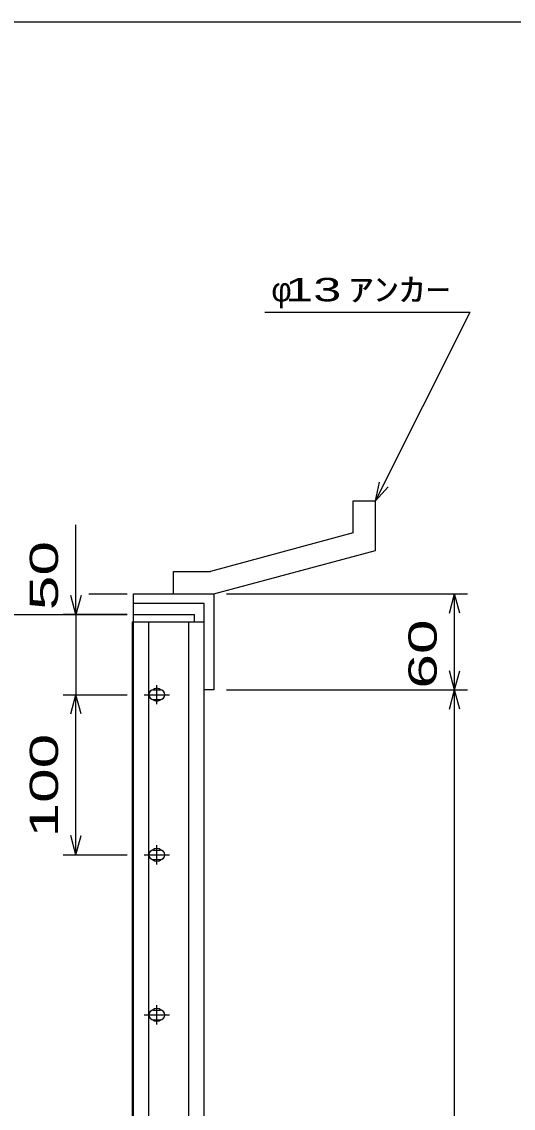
# Model space of a CAD drawing. Units: millimetres, scale not verified. Extents: x -1456 to 1389, y -1026 to 839.
# Drawn here: x -233 to 74, y 160 to 839 of the extents above; entities that cross this region are included whole.
import ezdxf
from ezdxf.enums import TextEntityAlignment as Align

# ---------------------------------------------------------------- set-up
doc = ezdxf.new("R2010")
doc.units = ezdxf.units.MM
doc.header["$LTSCALE"] = 8
for name, color, linetype, lineweight in [('0_2', 150, 'Continuous', 25), ('16', 3, 'Continuous', 25), ('19', 6, 'Continuous', 25), ('22', 4, 'Continuous', 25)]:
    doc.layers.add(name, color=color, linetype=linetype, lineweight=lineweight)
doc.styles.add('ベクトル', font='')
doc.styles.get('ベクトル').set_extended_font_data('ベクトル')

msp = doc.modelspace()

# ---------------------------------------------------------------- linework, layer by layer
at = {"layer": '0_2'}
msp.add_line((-1379.2, 838.8), (1388.8, 838.8), dxfattribs=at)
at = {"layer": '16'}
for p, q in [((-163, 468.5), (-125, 468.5)), ((-163, 464), (-163, 468.5)), ((-125, 464), (-125, 468.5)), ((-163.7, -227), (-163.7, 464)), ((-163.7, 464), (-163, 464)), ((-163, 464), (-125, 464)), ((-163, -227), (-163, 464)), ((-163, 464), (-119, 464)), ((-153.5, -180), (-153.5, 464)), ((-128.5, -227), (-128.5, 464)), ((-119, -227), (-119, 464)), ((-150.5, 421.5), (-146.5, 421.5)), ((-148.5, 412.5), (-148.5, 424.5)), ((-156.5, 418.5), (-140.5, 418.5)), ((-150.5, 415.5), (-146.5, 415.5)), ((-150.5, 321.5), (-146.5, 321.5)), ((-148.5, 312.5), (-148.5, 324.5)), ((-156.5, 318.5), (-140.5, 318.5)), ((-150.5, 315.5), (-146.5, 315.5)), ((-148.5, 212.5), (-148.5, 224.5)), ((-156.5, 218.5), (-140.5, 218.5)), ((-150.5, 221.5), (-146.5, 221.5)), ((-150.5, 215.5), (-146.5, 215.5))]:
    msp.add_line(p, q, dxfattribs=at)
for centre, radius, start, end in [((-150.5, 418.5), 3, 90, 270), ((-148.5, 418.5), 4, 46.6, 133.4), ((-146.5, 418.5), 3, 270, 90), ((-148.5, 418.5), 4, 226.6, 313.4), ((-150.5, 318.5), 3, 90, 270), ((-148.5, 318.5), 4, 46.6, 133.4), ((-146.5, 318.5), 3, 270, 90), ((-148.5, 318.5), 4, 226.6, 313.4), ((-150.5, 218.5), 3, 90, 270), ((-148.5, 218.5), 4, 46.6, 133.4), ((-146.5, 218.5), 3, 270, 90), ((-148.5, 218.5), 4, 226.6, 313.4)]:
    msp.add_arc(centre, radius, start, end, dxfattribs=at)
at = {"layer": '19'}
for p, q in [((-26, 539.5), (-12, 539.5)), ((-26, 519.5), (-26, 539.5)), ((-12, 508.5), (-12, 539.5)), ((-26, 519.5), (-115, 495.5)), ((-113, 481.5), (-12, 508.5)), ((-138, 495.5), (-115, 495.5)), ((-138, 481.5), (-138, 495.5)), ((-163, 468.5), (-163, 481.5)), ((-163, 475.5), (-163, 481.5)), ((-163, 481.5), (-113, 481.5)), ((-119, 475.5), (-163, 475.5)), ((-138, 481.5), (-113, 481.5)), ((-119, 421.5), (-119, 475.5)), ((-113, 481.5), (-113, 421.5)), ((-113, 421.5), (-119, 421.5))]:
    msp.add_line(p, q, dxfattribs=at)
at = {"layer": '22'}
for p, q in [((-81, 657.5), (47, 657.5)), ((-12, 539.5), (47, 657.5)), ((-12, 539.5), (-9.6, 551.18)), ((-12, 539.5), (-4, 548.3)), ((-199, 468.5), (-199, 524.5)), ((-199, 468.5), (-202.2, 480.5)), ((-195.8, 480.5), (-199, 468.5)), ((-191, 481.5), (-167, 481.5)), ((-191, 481.5), (-167, 481.5)), ((-105, 481.5), (45.4, 481.5)), ((34.2, 469.5), (37.4, 481.5)), ((40.6, 469.5), (37.4, 481.5)), ((37.4, 421.5), (37.4, 481.5)), ((-263, 468.5), (-167, 468.5)), ((-167, 468.5), (-207, 468.5)), ((-199, 468.5), (-199, 418.5)), ((37.4, 421.5), (34.2, 433.5)), ((37.4, 421.5), (40.6, 433.5)), ((-105, 421.5), (45.4, 421.5)), ((34.2, 409.5), (37.4, 421.5)), ((40.6, 409.5), (37.4, 421.5)), ((37.4, -184.5), (37.4, 421.5)), ((-207, 418.5), (-167, 418.5)), ((-202.2, 406.5), (-199, 418.5)), ((-195.8, 406.5), (-199, 418.5)), ((-199, 318.5), (-199, 418.5)), ((-199, 318.5), (-202.2, 330.5)), ((-199, 318.5), (-195.8, 330.5)), ((-207, 318.5), (-167, 318.5))]:
    msp.add_line(p, q, dxfattribs=at)

# ---------------------------------------------------------------- texts
at = {"layer": '22', "color": 2, "style": 'ベクトル', "width": 1.6}
for s, p in [(' 13 ', (-77, 671.5)), ('ｱﾝｶｰ', (-29, 671.5))]:
    msp.add_text(s, height=14.66, dxfattribs=at).set_placement(p, align=Align.MIDDLE_LEFT)
at = {"layer": '22', "color": 2, "style": 'ベクトル'}
msp.add_text('φ', height=14.66, dxfattribs=at).set_placement((-77, 671.5), align=Align.MIDDLE_LEFT)
at = {"layer": '22', "color": 2, "style": 'ベクトル', "width": 1.65}
for s, p in [(' 50 ', (-219, 460.5)), (' 60 ', (17.4, 411.5)), (' 100 ', (-219, 318.5))]:
    msp.add_text(s, height=17.6, rotation=90, dxfattribs=at).set_placement(p, align=Align.MIDDLE_LEFT)

doc.saveas('drawing.dxf')
